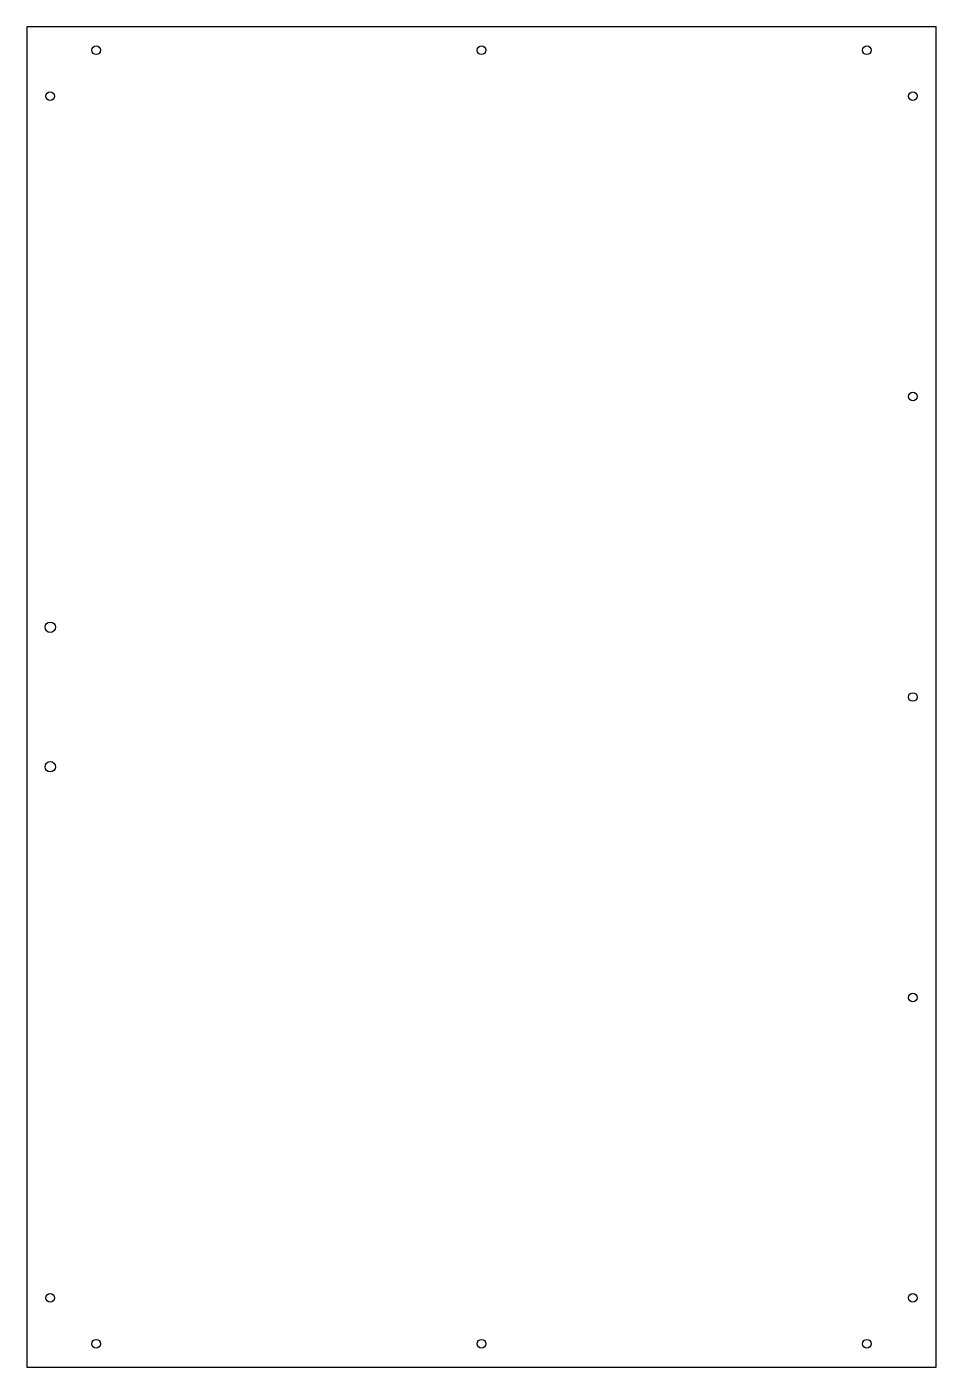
# Model space of a CAD drawing. Header units: millimetres. Extents: x -290 to 291, y 0 to 856.
import ezdxf

# ---------------------------------------------------------------- set-up
doc = ezdxf.new("R2010")
doc.units = ezdxf.units.MM
doc.layers.add('CUTOUTS', color=1, linetype='CONTINUOUS')
doc.layers.add('PERIMETER', color=5, linetype='CONTINUOUS')

msp = doc.modelspace()

# ---------------------------------------------------------------- linework, layer by layer
at = {"layer": 'CUTOUTS'}
for centre, radius in [((-246.25, 841), 2.75), ((0, 841), 2.75), ((246.25, 841), 2.75), ((-275.5, 811.75), 2.75), ((275.5, 811.75), 2.75), ((275.5, 619.875), 2.75), ((-275.5, 472.5), 3.3), ((275.5, 428), 2.75), ((-275.5, 383.5), 3.3), ((275.5, 236.125), 2.75), ((-275.5, 44.25), 2.75), ((275.5, 44.25), 2.75), ((-246.25, 15), 2.75), ((0, 15), 2.75), ((246.25, 15), 2.75)]:
    msp.add_circle(centre, radius, dxfattribs=at)
at = {"layer": 'PERIMETER'}
msp.add_lwpolyline([(-290.5, 856), (-290.5, 0), (290.5, 0), (290.5, 856)], close=True, dxfattribs=at)

doc.saveas('drawing.dxf')
